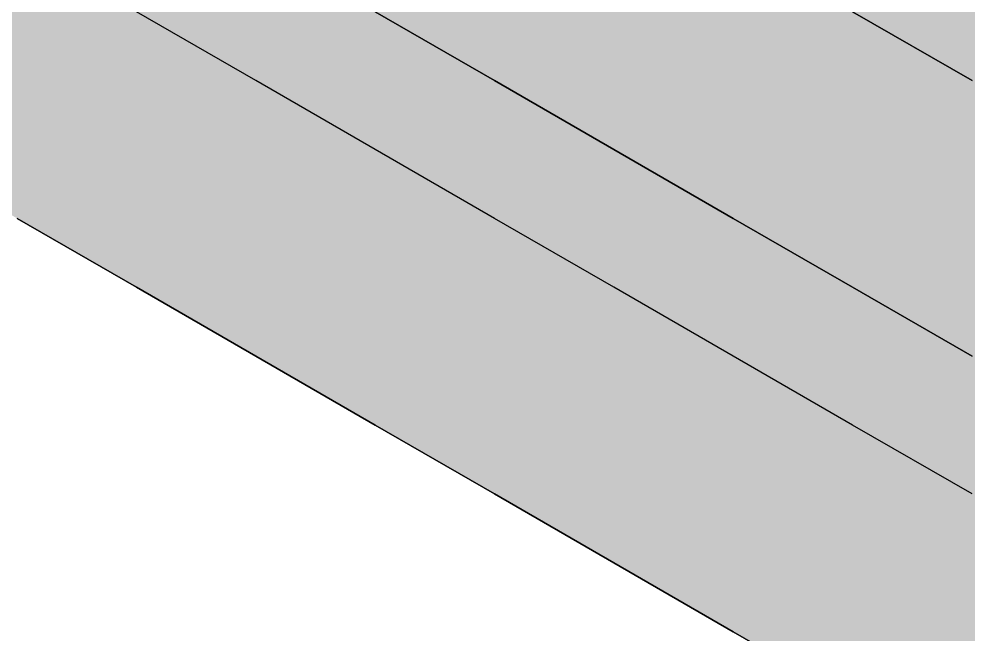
# Model space of a CAD drawing. Header units: metres. Extents: x 0 to 28.4, y 0 to 5.9.
# Drawn here: x 24.8203 to 25.1646, y 3.9192 to 4.1424 of the extents above; entities that cross this region are included whole.
import ezdxf

# ---------------------------------------------------------------- set-up
doc = ezdxf.new("R2010")
doc.units = ezdxf.units.M
doc.header["$LTSCALE"] = 0.25
doc.layers.add('ISO-ARISTAS', color=8, linetype='CONTINUOUS')
doc.layers.add('ISO-CONCRETO-SUP', color=254, linetype='CONTINUOUS', true_color=0xe8e8e8)

msp = doc.modelspace()

# ---------------------------------------------------------------- linework, layer by layer
at = {"layer": 'ISO-ARISTAS', "color": 250}
for p, q in [((24.90622, 4.12), (24.86292, 4.145)), ((24.90622, 4.12), (24.86292, 4.145)), ((24.99282, 4.12), (24.94952, 4.145)), ((24.94952, 4.145), (24.99282, 4.12)), ((25.16603, 4.12), (25.12272, 4.145)), ((25.16603, 4.12), (25.12272, 4.145)), ((25.16603, 4.12), (25.12272, 4.145)), ((25.12272, 4.145), (25.16603, 4.12)), ((24.94952, 4.095), (24.90622, 4.12)), ((24.94952, 4.095), (24.90622, 4.12)), ((25.03612, 4.095), (24.99282, 4.12)), ((24.99282, 4.12), (25.03612, 4.095)), ((24.99282, 4.07), (24.94952, 4.095)), ((24.99282, 4.07), (24.94952, 4.095)), ((25.07942, 4.07), (25.03612, 4.095)), ((25.03612, 4.095), (25.07942, 4.07)), ((24.86292, 4.045), (24.81962, 4.07)), ((24.81962, 4.07), (24.86292, 4.045)), ((25.03612, 4.045), (24.99282, 4.07)), ((25.03612, 4.045), (24.99282, 4.07)), ((25.12272, 4.045), (25.07942, 4.07)), ((25.07942, 4.07), (25.12272, 4.045)), ((24.90622, 4.02), (24.86292, 4.045)), ((24.86292, 4.045), (24.90622, 4.02)), ((25.07942, 4.02), (25.03612, 4.045)), ((25.07942, 4.02), (25.03612, 4.045)), ((25.16603, 4.02), (25.12272, 4.045)), ((25.12272, 4.045), (25.16603, 4.02)), ((24.94952, 3.995), (24.90622, 4.02)), ((24.90622, 4.02), (24.94952, 3.995)), ((25.12272, 3.995), (25.07942, 4.02)), ((25.12272, 3.995), (25.07942, 4.02)), ((24.99282, 3.97), (24.94952, 3.995)), ((24.94952, 3.995), (24.99282, 3.97)), ((25.16603, 3.97), (25.12272, 3.995)), ((25.16603, 3.97), (25.12272, 3.995)), ((25.03612, 3.945), (24.99282, 3.97)), ((24.99282, 3.97), (25.03612, 3.945)), ((25.07942, 3.92), (25.03612, 3.945)), ((25.03612, 3.945), (25.07942, 3.92)), ((25.12272, 3.895), (25.07942, 3.92)), ((25.07942, 3.92), (25.12272, 3.895))]:
    msp.add_line(p, q, dxfattribs=at)
at = {"layer": 'ISO-CONCRETO-SUP', "true_color": 0xa6a6a2}
for points in [[(24.94952, 4.145), (24.99282, 4.12), (24.94952, 4.195), (24.99282, 4.17)], [(25.03612, 4.145), (25.07942, 4.12), (25.03612, 4.195), (25.07942, 4.17)], [(25.12272, 4.145), (25.16603, 4.12), (25.12272, 4.19246), (25.16603, 4.16746)], [(24.99282, 4.12), (25.03612, 4.095), (24.99282, 4.17), (25.03612, 4.145)], [(25.07942, 4.12), (25.12272, 4.095), (25.07942, 4.17), (25.12272, 4.145)], [(25.03612, 4.095), (25.07942, 4.07), (25.03612, 4.145), (25.07942, 4.12)], [(25.12272, 4.095), (25.16603, 4.07), (25.12272, 4.145), (25.16603, 4.12)], [(25.07942, 4.07), (25.12272, 4.045), (25.07942, 4.12), (25.12272, 4.095)], [(25.12272, 4.045), (25.16603, 4.02), (25.12272, 4.095), (25.16603, 4.07)]]:
    msp.add_solid(points, dxfattribs=at)
at = {"layer": 'ISO-CONCRETO-SUP', "true_color": 0x989388}
for points in [[(24.85426, 4.19), (24.89756, 4.165), (24.81384, 4.16667), (24.85714, 4.14167)], [(24.93797, 4.18833), (24.98127, 4.16333), (24.89756, 4.165), (24.94086, 4.14)], [(25.02746, 4.19), (25.07076, 4.165), (24.98705, 4.16667), (25.03035, 4.14167)], [(25.11118, 4.18833), (25.15448, 4.16333), (25.07076, 4.165), (25.11406, 4.14)], [(25.02169, 4.18667), (25.06499, 4.16167), (24.98127, 4.16333), (25.02457, 4.13833)], [(25.1054, 4.185), (25.1487, 4.16), (25.06499, 4.16167), (25.10829, 4.13667)], [(25.19489, 4.18667), (25.23819, 4.16167), (25.15448, 4.16333), (25.19778, 4.13833)], [(25.18912, 4.18333), (25.23242, 4.15833), (25.1487, 4.16), (25.19201, 4.135)], [(24.81384, 4.16667), (24.85714, 4.14167), (24.77343, 4.14333), (24.81673, 4.11833)], [(24.90333, 4.16833), (24.94663, 4.14333), (24.86292, 4.145), (24.90622, 4.12)], [(24.98705, 4.16667), (25.03035, 4.14167), (24.94663, 4.14333), (24.98993, 4.11833)], [(24.89756, 4.165), (24.94086, 4.14), (24.85714, 4.14167), (24.90044, 4.11667)], [(24.98127, 4.16333), (25.02457, 4.13833), (24.94086, 4.14), (24.98416, 4.115)], [(25.07076, 4.165), (25.11406, 4.14), (25.03035, 4.14167), (25.07365, 4.11667)], [(25.15448, 4.16333), (25.19778, 4.13833), (25.11406, 4.14), (25.15737, 4.115)], [(25.06499, 4.16167), (25.10829, 4.13667), (25.02457, 4.13833), (25.06788, 4.11333)], [(25.1487, 4.16), (25.19201, 4.135), (25.10829, 4.13667), (25.15159, 4.11167)], [(24.94663, 4.14333), (24.98993, 4.11833), (24.90622, 4.12), (24.94952, 4.095)], [(24.85714, 4.14167), (24.90044, 4.11667), (24.81673, 4.11833), (24.86003, 4.09333)], [(24.94086, 4.14), (24.98416, 4.115), (24.90044, 4.11667), (24.94375, 4.09167)], [(25.03035, 4.14167), (25.07365, 4.11667), (24.98993, 4.11833), (25.03323, 4.09333)], [(25.11406, 4.14), (25.15737, 4.115), (25.07365, 4.11667), (25.11695, 4.09167)], [(25.02457, 4.13833), (25.06788, 4.11333), (24.98416, 4.115), (25.02746, 4.09)], [(25.10829, 4.13667), (25.15159, 4.11167), (25.06788, 4.11333), (25.11118, 4.08833)], [(25.19778, 4.13833), (25.24108, 4.11333), (25.15737, 4.115), (25.20067, 4.09)], [(25.19201, 4.135), (25.23531, 4.11), (25.15159, 4.11167), (25.19489, 4.08667)], [(24.81673, 4.11833), (24.86003, 4.09333), (24.77631, 4.095), (24.81962, 4.07)], [(24.98993, 4.11833), (25.03323, 4.09333), (24.94952, 4.095), (24.99282, 4.07)], [(24.90044, 4.11667), (24.94375, 4.09167), (24.86003, 4.09333), (24.90333, 4.06833)], [(24.98416, 4.115), (25.02746, 4.09), (24.94375, 4.09167), (24.98705, 4.06667)], [(25.07365, 4.11667), (25.11695, 4.09167), (25.03323, 4.09333), (25.07654, 4.06833)], [(25.15737, 4.115), (25.20067, 4.09), (25.11695, 4.09167), (25.16025, 4.06667)], [(25.06788, 4.11333), (25.11118, 4.08833), (25.02746, 4.09), (25.07076, 4.065)], [(25.15159, 4.11167), (25.19489, 4.08667), (25.11118, 4.08833), (25.15448, 4.06333)], [(24.86003, 4.09333), (24.90333, 4.06833), (24.81962, 4.07), (24.86292, 4.045)], [(24.94375, 4.09167), (24.98705, 4.06667), (24.90333, 4.06833), (24.94663, 4.04333)], [(25.03323, 4.09333), (25.07654, 4.06833), (24.99282, 4.07), (25.03612, 4.045)], [(25.11695, 4.09167), (25.16025, 4.06667), (25.07654, 4.06833), (25.11984, 4.04333)], [(25.02746, 4.09), (25.07076, 4.065), (24.98705, 4.06667), (25.03035, 4.04167)], [(25.11118, 4.08833), (25.15448, 4.06333), (25.07076, 4.065), (25.11406, 4.04)], [(25.20067, 4.09), (25.24397, 4.065), (25.16025, 4.06667), (25.20355, 4.04167)], [(25.19489, 4.08667), (25.23819, 4.06167), (25.15448, 4.06333), (25.19778, 4.03833)], [(24.90333, 4.06833), (24.94663, 4.04333), (24.86292, 4.045), (24.90622, 4.02)], [(24.98705, 4.06667), (25.03035, 4.04167), (24.94663, 4.04333), (24.98993, 4.01833)], [(25.07654, 4.06833), (25.11984, 4.04333), (25.03612, 4.045), (25.07942, 4.02)], [(25.16025, 4.06667), (25.20355, 4.04167), (25.11984, 4.04333), (25.16314, 4.01833)], [(25.07076, 4.065), (25.11406, 4.04), (25.03035, 4.04167), (25.07365, 4.01667)], [(25.15448, 4.06333), (25.19778, 4.03833), (25.11406, 4.04), (25.15737, 4.015)], [(24.94663, 4.04333), (24.98993, 4.01833), (24.90622, 4.02), (24.94952, 3.995)], [(25.11984, 4.04333), (25.16314, 4.01833), (25.07942, 4.02), (25.12272, 3.995)], [(25.03035, 4.04167), (25.07365, 4.01667), (24.98993, 4.01833), (25.03323, 3.99333)], [(25.11406, 4.04), (25.15737, 4.015), (25.07365, 4.01667), (25.11695, 3.99167)], [(25.20355, 4.04167), (25.24685, 4.01667), (25.16314, 4.01833), (25.20644, 3.99333)], [(25.19778, 4.03833), (25.24108, 4.01333), (25.15737, 4.015), (25.20067, 3.99)], [(24.98993, 4.01833), (25.03323, 3.99333), (24.94952, 3.995), (24.99282, 3.97)], [(25.16314, 4.01833), (25.20644, 3.99333), (25.12272, 3.995), (25.16603, 3.97)], [(25.07365, 4.01667), (25.11695, 3.99167), (25.03323, 3.99333), (25.07654, 3.96833)], [(25.15737, 4.015), (25.20067, 3.99), (25.11695, 3.99167), (25.16025, 3.96667)], [(25.03323, 3.99333), (25.07654, 3.96833), (24.99282, 3.97), (25.03612, 3.945)], [(25.11695, 3.99167), (25.16025, 3.96667), (25.07654, 3.96833), (25.11984, 3.94333)], [(25.20067, 3.99), (25.24397, 3.965), (25.16025, 3.96667), (25.20355, 3.94167)], [(25.07654, 3.96833), (25.11984, 3.94333), (25.03612, 3.945), (25.07942, 3.92)], [(25.16025, 3.96667), (25.20355, 3.94167), (25.11984, 3.94333), (25.16314, 3.91833)], [(25.11984, 3.94333), (25.16314, 3.91833), (25.07942, 3.92), (25.12272, 3.895)], [(25.20355, 3.94167), (25.24685, 3.91667), (25.16314, 3.91833), (25.20644, 3.89333)]]:
    msp.add_solid(points, dxfattribs=at)
at = {"layer": 'ISO-CONCRETO-SUP', "true_color": 0xb8b8b3}
for points in [[(25.11273, 4.18923), (25.15603, 4.16423), (25.07276, 4.16615), (25.11606, 4.14115)], [(25.196, 4.18731), (25.2393, 4.16231), (25.15603, 4.16423), (25.19933, 4.13923)], [(25.16603, 4.17), (25.20933, 4.145), (25.12272, 4.145), (25.16603, 4.12)], [(24.98949, 4.16808), (25.03279, 4.14308), (24.94952, 4.145), (24.99282, 4.12)], [(25.16269, 4.16808), (25.206, 4.14308), (25.12272, 4.145), (25.16603, 4.12)], [(25.07276, 4.16615), (25.11606, 4.14115), (25.03279, 4.14308), (25.07609, 4.11808)], [(25.15603, 4.16423), (25.19933, 4.13923), (25.11606, 4.14115), (25.15936, 4.11615)], [(25.03279, 4.14308), (25.07609, 4.11808), (24.99282, 4.12), (25.03612, 4.095)], [(25.11606, 4.14115), (25.15936, 4.11615), (25.07609, 4.11808), (25.11939, 4.09308)], [(25.19933, 4.13923), (25.24264, 4.11423), (25.15936, 4.11615), (25.20266, 4.09115)], [(25.07609, 4.11808), (25.11939, 4.09308), (25.03612, 4.095), (25.07942, 4.07)], [(25.15936, 4.11615), (25.20266, 4.09115), (25.11939, 4.09308), (25.16269, 4.06808)], [(25.11939, 4.09308), (25.16269, 4.06808), (25.07942, 4.07), (25.12272, 4.045)], [(25.20266, 4.09115), (25.24597, 4.06615), (25.16269, 4.06808), (25.206, 4.04308)], [(25.16269, 4.06808), (25.206, 4.04308), (25.12272, 4.045), (25.16603, 4.02)]]:
    msp.add_solid(points, dxfattribs=at)
at = {"layer": 'ISO-CONCRETO-SUP', "true_color": 0x89847b}
for points in [[(24.81962, 4.12), (24.86292, 4.095), (24.81962, 4.17), (24.86292, 4.145)], [(24.86292, 4.095), (24.90622, 4.07), (24.86292, 4.145), (24.90622, 4.12)], [(24.81962, 4.07), (24.86292, 4.045), (24.81962, 4.12), (24.86292, 4.095)], [(24.90622, 4.07), (24.94952, 4.045), (24.90622, 4.12), (24.94952, 4.095)], [(24.86292, 4.045), (24.90622, 4.02), (24.86292, 4.095), (24.90622, 4.07)], [(24.94952, 4.045), (24.99282, 4.02), (24.94952, 4.095), (24.99282, 4.07)], [(24.90622, 4.02), (24.94952, 3.995), (24.90622, 4.07), (24.94952, 4.045)], [(24.99282, 4.02), (25.03612, 3.995), (24.99282, 4.07), (25.03612, 4.045)], [(24.94952, 3.995), (24.99282, 3.97), (24.94952, 4.045), (24.99282, 4.02)], [(25.03612, 3.995), (25.07942, 3.97), (25.03612, 4.045), (25.07942, 4.02)], [(24.99282, 3.97), (25.03612, 3.945), (24.99282, 4.02), (25.03612, 3.995)], [(25.07942, 3.97), (25.12272, 3.945), (25.07942, 4.02), (25.12272, 3.995)], [(25.03612, 3.945), (25.07942, 3.92), (25.03612, 3.995), (25.07942, 3.97)], [(25.12272, 3.945), (25.16603, 3.92), (25.12272, 3.995), (25.16603, 3.97)], [(25.07942, 3.92), (25.12272, 3.895), (25.07942, 3.97), (25.12272, 3.945)], [(25.12272, 3.895), (25.16603, 3.87), (25.12272, 3.945), (25.16603, 3.92)]]:
    msp.add_solid(points, dxfattribs=at)

doc.saveas('drawing.dxf')
